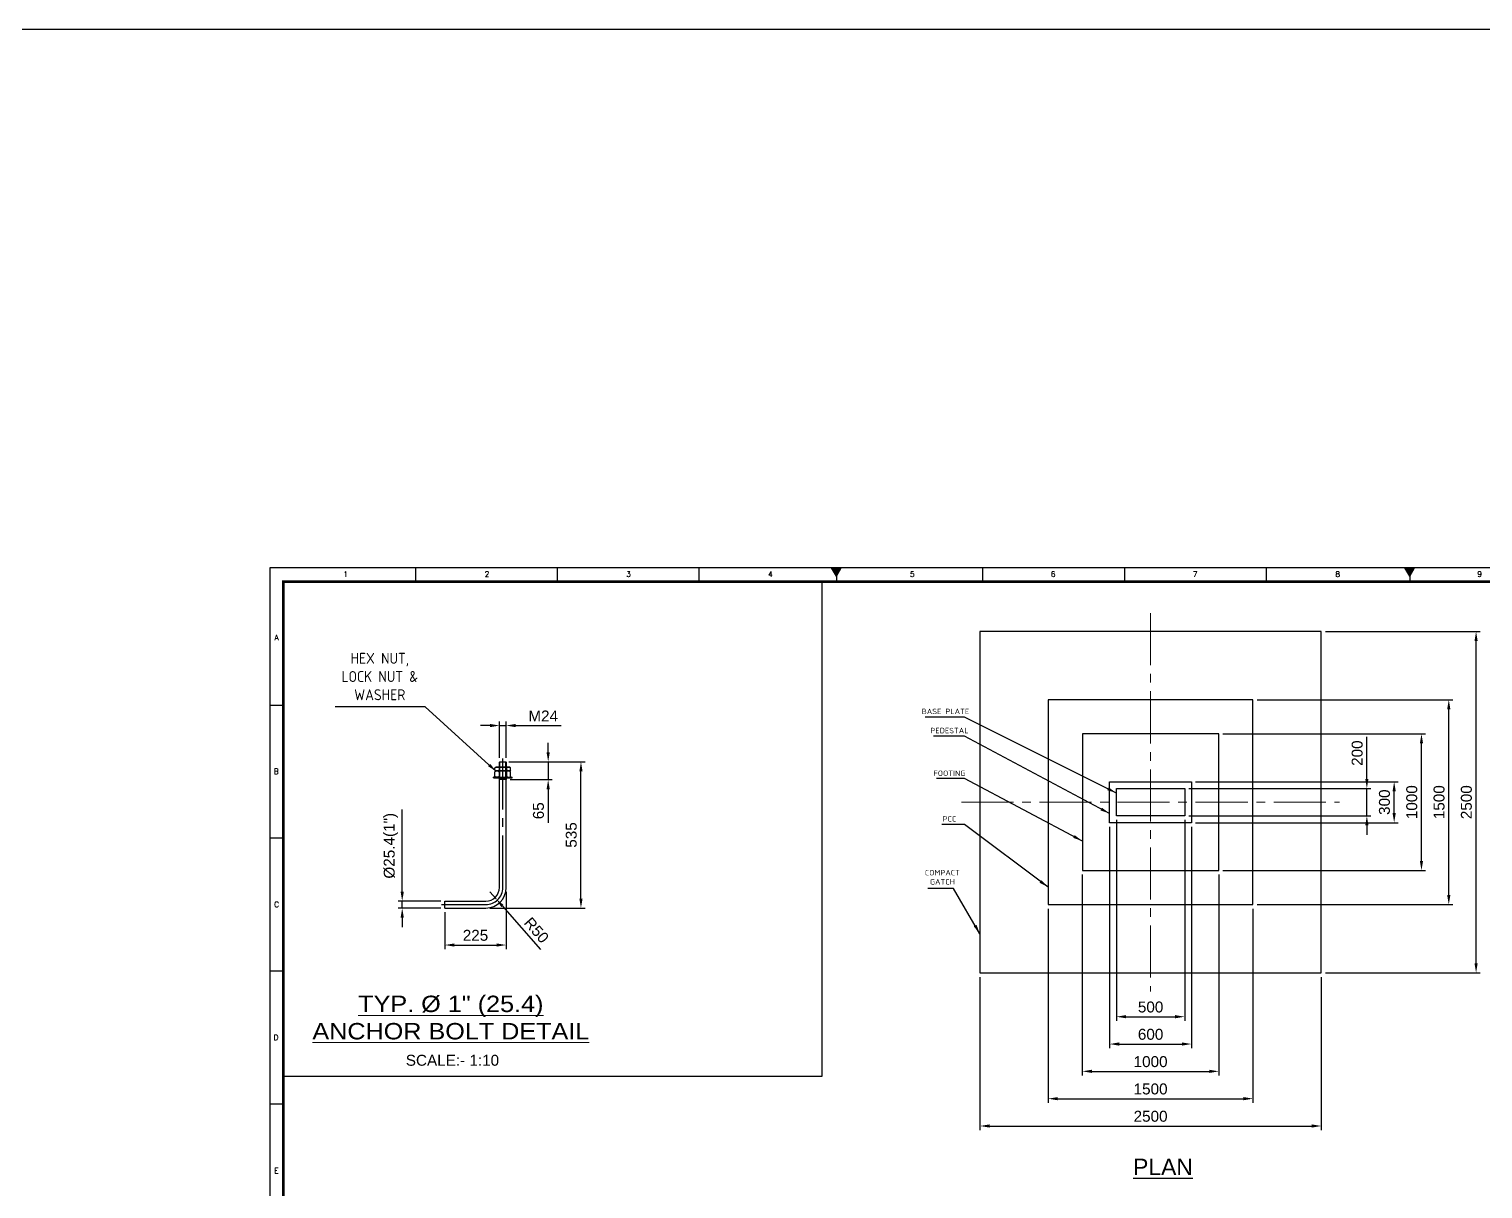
# Model space of a CAD drawing. Header units: millimetres. Extents: x -66 to 3621, y -1 to 3307.
# Drawn here: x 939 to 1472, y 2184 to 2609 of the extents above; entities that cross this region are included whole.
import ezdxf
from ezdxf.enums import TextEntityAlignment as Align

# ---------------------------------------------------------------- set-up
doc = ezdxf.new("R2010")
doc.units = ezdxf.units.MM
doc.linetypes.add('CENTER2', pattern=[28.575, 19.05, -3.175, 3.175, -3.175])
doc.layers.add('BORDER', color=6, linetype='Continuous')
doc.layers.add('TEXT', color=7, linetype='Continuous', lineweight=13)
doc.styles.add('ACISOTS', font='isocp.shx')
doc.styles.add('ROMANS', font='romans.shx', dxfattribs={"width": 0.8})
doc.styles.get("Standard").update_dxf_attribs({"font": 'arial.ttf'})
doc.styles.add('STYLE2', font='arial.ttf', dxfattribs={"width": 1.1})
doc.dimstyles.new('ISO-25', dxfattribs={"dimtxt": 4, "dimasz": 3.5, "dimexe": 1.5, "dimexo": 1.5, "dimgap": 1.5, "dimtad": 1, "dimtxsty": 'Standard', "dimcen": 0, "dimadec": 0, "dimazin": 0, "dimtfac": 1, "dimtmove": 0, "dimatfit": 3, "dimfxl": 1, "dimarcsym": 0})

# ---------------------------------------------------------------- blocks, each defined once
blk = doc.blocks.new('*D5925')
at = {"color": 0, "lineweight": -2}
for p, q in [((1335.11, 2316.99), (1335.11, 2235.97)), ((1365.11, 2316.99), (1365.11, 2235.97)), ((1338.61, 2237.47), (1361.61, 2237.47))]:
    blk.add_line(p, q, dxfattribs=at)
at = {"color": 0}
for points in [[(1338.61, 2238.06), (1338.61, 2236.89), (1335.11, 2237.47)], [(1361.61, 2236.89), (1361.61, 2238.06), (1365.11, 2237.47)]]:
    blk.add_solid(points, dxfattribs=at)
at = {"layer": 'Defpoints', "color": 0}
for p in [(1335.11, 2318.49), (1365.11, 2318.49), (1365.11, 2237.47)]:
    blk.add_point(p, dxfattribs=at)
at = {"color": 0, "insert": (1350.11, 2241.01), "char_height": 4, "attachment_point": 5}
blk.add_mtext('600', dxfattribs=at)
blk = doc.blocks.new('*D5926')
at = {"color": 0, "lineweight": -2}
for p, q in [((1376.61, 2350.99), (1450.82, 2350.99)), ((1449.32, 2304.49), (1449.32, 2347.49)), ((1376.61, 2300.99), (1450.82, 2300.99))]:
    blk.add_line(p, q, dxfattribs=at)
at = {"color": 0}
for points in [[(1449.9, 2347.49), (1448.74, 2347.49), (1449.32, 2350.99)], [(1448.74, 2304.49), (1449.9, 2304.49), (1449.32, 2300.99)]]:
    blk.add_solid(points, dxfattribs=at)
at = {"layer": 'Defpoints', "color": 0}
for p in [(1375.11, 2350.99), (1449.32, 2350.99), (1375.11, 2300.99)]:
    blk.add_point(p, dxfattribs=at)
at = {"color": 0, "insert": (1445.78, 2325.99), "char_height": 4, "attachment_point": 5, "rotation": 90}
blk.add_mtext('1000', dxfattribs=at)
blk = doc.blocks.new('*D5927')
at = {"color": 0, "lineweight": -2}
for p, q in [((1366.61, 2333.49), (1440.82, 2333.49)), ((1439.32, 2321.99), (1439.32, 2329.99)), ((1366.61, 2318.49), (1440.82, 2318.49))]:
    blk.add_line(p, q, dxfattribs=at)
at = {"color": 0}
for points in [[(1439.9, 2329.99), (1438.74, 2329.99), (1439.32, 2333.49)], [(1438.74, 2321.99), (1439.9, 2321.99), (1439.32, 2318.49)]]:
    blk.add_solid(points, dxfattribs=at)
at = {"layer": 'Defpoints', "color": 0}
for p in [(1365.11, 2333.49), (1439.32, 2333.49), (1365.11, 2318.49)]:
    blk.add_point(p, dxfattribs=at)
at = {"color": 0, "insert": (1435.78, 2325.99), "char_height": 4, "attachment_point": 5, "rotation": 90}
blk.add_mtext('300', dxfattribs=at)
blk = doc.blocks.new('*D5928')
at = {"color": 0, "lineweight": -2}
for p, q in [((1325.11, 2299.49), (1325.11, 2225.97)), ((1375.11, 2299.49), (1375.11, 2225.97)), ((1328.61, 2227.47), (1371.61, 2227.47))]:
    blk.add_line(p, q, dxfattribs=at)
at = {"color": 0}
for points in [[(1328.61, 2228.06), (1328.61, 2226.89), (1325.11, 2227.47)], [(1371.61, 2226.89), (1371.61, 2228.06), (1375.11, 2227.47)]]:
    blk.add_solid(points, dxfattribs=at)
at = {"layer": 'Defpoints', "color": 0}
for p in [(1325.11, 2300.99), (1375.11, 2300.99), (1375.11, 2227.47)]:
    blk.add_point(p, dxfattribs=at)
at = {"color": 0, "insert": (1350.11, 2231.01), "char_height": 4, "attachment_point": 5}
blk.add_mtext('1000', dxfattribs=at)
blk = doc.blocks.new('*D5934')
at = {"color": 0, "lineweight": -2}
for p, q in [((1312.61, 2286.99), (1312.61, 2215.97)), ((1387.61, 2286.99), (1387.61, 2215.97)), ((1316.11, 2217.47), (1384.11, 2217.47))]:
    blk.add_line(p, q, dxfattribs=at)
at = {"color": 0}
for points in [[(1316.11, 2218.06), (1316.11, 2216.89), (1312.61, 2217.47)], [(1384.11, 2216.89), (1384.11, 2218.06), (1387.61, 2217.47)]]:
    blk.add_solid(points, dxfattribs=at)
at = {"layer": 'Defpoints', "color": 0}
for p in [(1312.61, 2288.49), (1387.61, 2288.49), (1387.61, 2217.47)]:
    blk.add_point(p, dxfattribs=at)
at = {"color": 0, "insert": (1350.11, 2221.01), "char_height": 4, "attachment_point": 5}
blk.add_mtext('1500', dxfattribs=at)
blk = doc.blocks.new('*D5935')
at = {"color": 0, "lineweight": -2}
for p, q in [((1287.61, 2261.99), (1287.61, 2205.97)), ((1412.61, 2261.99), (1412.61, 2205.97)), ((1291.11, 2207.47), (1409.11, 2207.47))]:
    blk.add_line(p, q, dxfattribs=at)
at = {"color": 0}
for points in [[(1291.11, 2208.06), (1291.11, 2206.89), (1287.61, 2207.47)], [(1409.11, 2206.89), (1409.11, 2208.06), (1412.61, 2207.47)]]:
    blk.add_solid(points, dxfattribs=at)
at = {"layer": 'Defpoints', "color": 0}
for p in [(1287.61, 2263.49), (1412.61, 2263.49), (1412.61, 2207.47)]:
    blk.add_point(p, dxfattribs=at)
at = {"color": 0, "insert": (1350.11, 2211.01), "char_height": 4, "attachment_point": 5}
blk.add_mtext('2500', dxfattribs=at)
blk = doc.blocks.new('*D5936')
at = {"color": 0, "lineweight": -2}
for p, q in [((1389.11, 2363.49), (1460.82, 2363.49)), ((1459.32, 2291.99), (1459.32, 2359.99)), ((1389.11, 2288.49), (1460.82, 2288.49))]:
    blk.add_line(p, q, dxfattribs=at)
at = {"color": 0}
for points in [[(1459.9, 2359.99), (1458.74, 2359.99), (1459.32, 2363.49)], [(1458.74, 2291.99), (1459.9, 2291.99), (1459.32, 2288.49)]]:
    blk.add_solid(points, dxfattribs=at)
at = {"layer": 'Defpoints', "color": 0}
for p in [(1387.61, 2363.49), (1459.32, 2363.49), (1387.61, 2288.49)]:
    blk.add_point(p, dxfattribs=at)
at = {"color": 0, "insert": (1455.78, 2325.99), "char_height": 4, "attachment_point": 5, "rotation": 90}
blk.add_mtext('1500', dxfattribs=at)
blk = doc.blocks.new('*D5937')
at = {"color": 0, "lineweight": -2}
for p, q in [((1414.11, 2388.49), (1470.82, 2388.49)), ((1469.32, 2266.99), (1469.32, 2384.99)), ((1414.11, 2263.49), (1470.82, 2263.49))]:
    blk.add_line(p, q, dxfattribs=at)
at = {"color": 0}
for points in [[(1469.9, 2384.99), (1468.74, 2384.99), (1469.32, 2388.49)], [(1468.74, 2266.99), (1469.9, 2266.99), (1469.32, 2263.49)]]:
    blk.add_solid(points, dxfattribs=at)
at = {"layer": 'Defpoints', "color": 0}
for p in [(1412.61, 2388.49), (1469.32, 2388.49), (1412.61, 2263.49)]:
    blk.add_point(p, dxfattribs=at)
at = {"color": 0, "insert": (1465.78, 2325.99), "char_height": 4, "attachment_point": 5, "rotation": 90}
blk.add_mtext('2500', dxfattribs=at)
blk = doc.blocks.new('*D5945')
at = {"color": 0, "lineweight": -2}
for p, q in [((1114.11, 2293.24), (1114.11, 2272.21)), ((1091.61, 2285.79), (1091.61, 2272.21)), ((1095.11, 2273.71), (1110.61, 2273.71))]:
    blk.add_line(p, q, dxfattribs=at)
at = {"color": 0}
for points in [[(1095.11, 2274.29), (1095.11, 2273.13), (1091.61, 2273.71)], [(1110.61, 2273.13), (1110.61, 2274.29), (1114.11, 2273.71)]]:
    blk.add_solid(points, dxfattribs=at)
at = {"layer": 'Defpoints', "color": 0}
for p in [(1114.11, 2294.74), (1091.61, 2287.29), (1114.11, 2273.71)]:
    blk.add_point(p, dxfattribs=at)
at = {"color": 0, "insert": (1102.86, 2277.25), "char_height": 4, "attachment_point": 5}
blk.add_mtext('225', dxfattribs=at)
blk = doc.blocks.new('*D5946')
at = {"color": 0, "lineweight": -2}
for p, q in [((1129.48, 2344.24), (1129.48, 2347.74)), ((1115.03, 2340.74), (1130.98, 2340.74)), ((1129.48, 2340.74), (1129.48, 2334.24)), ((1115.61, 2334.24), (1130.98, 2334.24)), ((1129.48, 2330.74), (1129.48, 2318.46))]:
    blk.add_line(p, q, dxfattribs=at)
at = {"color": 0}
for points in [[(1128.89, 2344.24), (1130.06, 2344.24), (1129.48, 2340.74)], [(1130.06, 2330.74), (1128.89, 2330.74), (1129.48, 2334.24)]]:
    blk.add_solid(points, dxfattribs=at)
at = {"layer": 'Defpoints', "color": 0}
for p in [(1113.53, 2340.74), (1114.11, 2334.24), (1129.48, 2334.24)]:
    blk.add_point(p, dxfattribs=at)
at = {"color": 0, "insert": (1125.93, 2322.85), "char_height": 4, "attachment_point": 5, "rotation": 90}
blk.add_mtext('65', dxfattribs=at)
blk = doc.blocks.new('*D5947')
at = {"color": 0, "lineweight": -2}
for p, q in [((1076.01, 2293.24), (1076.01, 2323.35)), ((1090.11, 2289.74), (1074.51, 2289.74)), ((1076.01, 2287.24), (1076.01, 2289.74)), ((1090.11, 2287.24), (1074.51, 2287.24)), ((1076.01, 2283.74), (1076.01, 2280.24))]:
    blk.add_line(p, q, dxfattribs=at)
at = {"color": 0}
for points in [[(1075.43, 2293.24), (1076.6, 2293.24), (1076.01, 2289.74)], [(1076.6, 2283.74), (1075.43, 2283.74), (1076.01, 2287.24)]]:
    blk.add_solid(points, dxfattribs=at)
at = {"layer": 'Defpoints', "color": 0}
for p in [(1076.01, 2289.74), (1091.61, 2289.74), (1091.61, 2287.24)]:
    blk.add_point(p, dxfattribs=at)
at = {"color": 0, "insert": (1071.85, 2310.04), "char_height": 4, "attachment_point": 5, "rotation": 90}
blk.add_mtext('%%C25.4(1")', dxfattribs=at)
blk = doc.blocks.new('*D5948')
at = {"color": 0, "lineweight": -2}
for p, q in [((1108.16, 2354.04), (1104.66, 2354.04)), ((1111.66, 2342.17), (1111.66, 2355.54)), ((1111.66, 2354.04), (1114.06, 2354.04)), ((1114.06, 2342.17), (1114.06, 2355.54)), ((1117.56, 2354.04), (1134.24, 2354.04))]:
    blk.add_line(p, q, dxfattribs=at)
at = {"color": 0}
for points in [[(1108.16, 2353.46), (1108.16, 2354.63), (1111.66, 2354.04)], [(1117.56, 2354.63), (1117.56, 2353.46), (1114.06, 2354.04)]]:
    blk.add_solid(points, dxfattribs=at)
at = {"layer": 'Defpoints', "color": 0}
for p in [(1114.06, 2354.04), (1111.66, 2340.67), (1114.06, 2340.67)]:
    blk.add_point(p, dxfattribs=at)
at = {"color": 0, "insert": (1127.65, 2357.55), "char_height": 4, "attachment_point": 5}
blk.add_mtext('M24', dxfattribs=at)
blk = doc.blocks.new('*D5949')
at = {"color": 0, "lineweight": -2}
for p, q in [((1108.11, 2293.24), (1110.41, 2290.61)), ((1112.72, 2287.98), (1126.67, 2272.09))]:
    blk.add_line(p, q, dxfattribs=at)
at = {"color": 0}
blk.add_solid([(1113.16, 2288.37), (1112.29, 2287.6), (1110.41, 2290.61)], dxfattribs=at)
at = {"layer": 'Defpoints', "color": 0}
for p in [(1108.11, 2293.24), (1110.41, 2290.61)]:
    blk.add_point(p, dxfattribs=at)
at = {"color": 0, "insert": (1125.19, 2279.14), "char_height": 4, "attachment_point": 5, "rotation": 311.2771}
blk.add_mtext('R50', dxfattribs=at)
blk = doc.blocks.new('A1B')
at = {"layer": 'BORDER', "color": 1}
for p, q in [((56.44, 585), (56.44, 590)), ((56.44, 585), (56.44, 590)), ((108.38, 585), (108.38, 590)), ((108.38, 585), (108.38, 590)), ((160.31, 585), (160.31, 590)), ((160.31, 585), (160.31, 590)), ((264.19, 585), (264.19, 590)), ((316.12, 585), (316.12, 590)), ((368.06, 585), (368.06, 590)), ((3, 539.83), (8, 539.83)), ((3, 491.17), (8, 491.17)), ((3, 442.5), (8, 442.5)), ((3, 393.84), (8, 393.84))]:
    blk.add_line(p, q, dxfattribs=at)
at = {"layer": 'BORDER'}
for p, q in [((210.5, 587), (208.77, 590)), ((210.5, 590), (210.5, 585)), ((210.5, 587), (212.23, 590)), ((210.5, 588), (210.5, 585)), ((210.5, 588), (210.5, 585)), ((420.5, 587), (418.77, 590)), ((420.5, 590), (420.5, 585)), ((420.5, 587), (422.23, 590)), ((420.5, 588), (420.5, 585))]:
    blk.add_line(p, q, dxfattribs=at)
blk.add_lwpolyline([(837, 3), (837, 590), (3, 590), (3, 3)], close=True, dxfattribs=at)
at = {"layer": 'BORDER', "const_width": 1}
blk.add_lwpolyline([(8, 8), (832, 8), (832, 585), (8, 585)], close=True, dxfattribs=at)
at = {"layer": 'BORDER'}
for points in [[(212.23, 590), (208.77, 590), (210.5, 587)], [(422.23, 590), (418.77, 590), (420.5, 587)]]:
    blk.add_solid(points, dxfattribs=at)
at = {"layer": 'BORDER', "color": 1, "style": 'ROMANS'}
for s, p in [('1', (30.81, 586.75)), ('2', (82.56, 586.75)), ('3', (134.41, 586.75)), ('4', (186.37, 586.75)), ('5', (238.32, 586.75)), ('6', (289.89, 586.75)), ('7', (341.88, 586.75)), ('8', (394.13, 586.75)), ('9', (446.1, 586.75)), ('A', (5.48, 563.52)), ('B', (5.35, 514.55)), ('C', (5.49, 465.84)), ('D', (5.25, 417.17)), ('E', (5.39, 368.4))]:
    blk.add_text(s, height=2, dxfattribs=at).set_placement(p, align=Align.CENTER)
blk = doc.blocks.new('*D5988')
at = {"color": 0, "lineweight": -2}
for p, q in [((1337.61, 2319.49), (1337.61, 2245.97)), ((1362.61, 2319.49), (1362.61, 2245.97)), ((1341.11, 2247.47), (1359.11, 2247.47))]:
    blk.add_line(p, q, dxfattribs=at)
at = {"color": 0}
for points in [[(1341.11, 2248.06), (1341.11, 2246.89), (1337.61, 2247.47)], [(1359.11, 2246.89), (1359.11, 2248.06), (1362.61, 2247.47)]]:
    blk.add_solid(points, dxfattribs=at)
at = {"layer": 'Defpoints', "color": 0}
for p in [(1337.61, 2320.99), (1362.61, 2320.99), (1362.61, 2247.47)]:
    blk.add_point(p, dxfattribs=at)
at = {"color": 0, "insert": (1350.11, 2251.01), "char_height": 4, "attachment_point": 5}
blk.add_mtext('500', dxfattribs=at)
blk = doc.blocks.new('*D5989')
at = {"color": 0, "lineweight": -2}
for p, q in [((1429.32, 2334.49), (1429.32, 2349.88)), ((1364.11, 2330.99), (1430.82, 2330.99)), ((1429.32, 2320.99), (1429.32, 2330.99)), ((1364.11, 2320.99), (1430.82, 2320.99)), ((1429.32, 2317.49), (1429.32, 2313.99))]:
    blk.add_line(p, q, dxfattribs=at)
at = {"color": 0}
for points in [[(1428.74, 2334.49), (1429.9, 2334.49), (1429.32, 2330.99)], [(1429.9, 2317.49), (1428.74, 2317.49), (1429.32, 2320.99)]]:
    blk.add_solid(points, dxfattribs=at)
at = {"layer": 'Defpoints', "color": 0}
for p in [(1362.61, 2330.99), (1429.32, 2330.99), (1362.61, 2320.99)]:
    blk.add_point(p, dxfattribs=at)
at = {"color": 0, "insert": (1425.78, 2343.94), "char_height": 4, "attachment_point": 5, "rotation": 90}
blk.add_mtext('200', dxfattribs=at)
blk = doc.blocks.new('*D6010')
at = {"color": 0, "lineweight": -2}
for p, q in [((1115.47, 2340.74), (1142.98, 2340.74)), ((1141.48, 2290.74), (1141.48, 2337.24)), ((1108.11, 2287.24), (1142.98, 2287.24))]:
    blk.add_line(p, q, dxfattribs=at)
at = {"color": 0}
for points in [[(1142.07, 2337.24), (1140.9, 2337.24), (1141.48, 2340.74)], [(1140.9, 2290.74), (1142.07, 2290.74), (1141.48, 2287.24)]]:
    blk.add_solid(points, dxfattribs=at)
at = {"layer": 'Defpoints', "color": 0}
for p in [(1113.97, 2340.74), (1141.48, 2340.74), (1106.61, 2287.24)]:
    blk.add_point(p, dxfattribs=at)
at = {"color": 0, "insert": (1137.94, 2313.99), "char_height": 4, "attachment_point": 5, "rotation": 90}
blk.add_mtext('535', dxfattribs=at)

msp = doc.modelspace()

# ---------------------------------------------------------------- linework, layer by layer
at = {"color": 3, "linetype": 'CENTER2', "lineweight": 0}
for p, q in [((1350.11043, 2395.15911), (1350.11043, 2256.71793)), ((1280.88986, 2325.99068), (1419.331, 2325.99068))]:
    msp.add_line(p, q, dxfattribs=at)
for p, q in [((1109.99258, 2338.53331), (1110.28679, 2338.86712)), ((1109.99258, 2337.80917), (1109.99258, 2338.53331)), ((1109.99258, 2337.80917), (1110.28679, 2337.47536)), ((1115.42505, 2338.86712), (1110.28679, 2338.86712)), ((1110.28679, 2338.86712), (1111.26523, 2338.86712)), ((1111.26523, 2338.86712), (1110.28679, 2338.86712)), ((1111.48514, 2338.53331), (1111.26523, 2338.86712)), ((1111.48514, 2337.80917), (1111.26523, 2337.47536)), ((1111.48514, 2338.53331), (1111.60162, 2338.86712)), ((1111.48514, 2338.53331), (1111.48514, 2337.80917)), ((1111.48514, 2337.80917), (1111.60162, 2337.47536)), ((1111.60162, 2338.86712), (1114.11022, 2338.86712)), ((1111.73909, 2340.74087), (1111.65592, 2340.66556)), ((1111.65592, 2334.24087), (1111.65592, 2340.66556)), ((1114.05592, 2340.66556), (1111.65592, 2340.66556)), ((1111.73909, 2334.24087), (1111.73909, 2340.74087)), ((1111.73909, 2340.74087), (1113.97275, 2340.74087)), ((1111.73909, 2340.74087), (1113.97275, 2340.74087)), ((1113.97275, 2334.24087), (1113.97275, 2340.74087)), ((1113.97275, 2340.74087), (1114.05592, 2340.66556)), ((1114.05592, 2340.66556), (1114.05592, 2334.24087)), ((1114.2267, 2338.53331), (1114.11022, 2338.86712)), ((1114.2267, 2337.80917), (1114.11022, 2337.47536)), ((1114.2267, 2338.53331), (1114.44662, 2338.86712)), ((1114.2267, 2338.53331), (1114.2267, 2337.80917)), ((1114.2267, 2337.80917), (1114.44662, 2337.47536)), ((1114.44662, 2338.86712), (1115.42505, 2338.86712)), ((1115.71926, 2338.53331), (1115.42505, 2338.86712)), ((1115.71926, 2337.80917), (1115.42505, 2337.47536)), ((1115.71926, 2337.80917), (1115.71926, 2338.53331)), ((1109.38871, 2334.86157), (1109.38871, 2335.19649)), ((1109.38871, 2335.19649), (1116.32313, 2335.19649)), ((1111.26523, 2335.19649), (1109.38871, 2335.19649)), ((1109.38871, 2335.19649), (1111.26523, 2335.19649)), ((1109.38871, 2334.86157), (1116.32313, 2334.86157)), ((1109.99258, 2337.14155), (1110.28679, 2337.47536)), ((1109.99258, 2335.5303), (1109.99258, 2337.14155)), ((1109.99258, 2335.5303), (1110.28679, 2335.19649)), ((1115.42505, 2337.47536), (1110.28679, 2337.47536)), ((1111.26523, 2337.47536), (1110.28679, 2337.47536)), ((1110.28679, 2337.47536), (1111.26523, 2337.47536)), ((1111.48514, 2337.14155), (1111.26523, 2337.47536)), ((1111.48514, 2335.5303), (1111.26523, 2335.19649)), ((1111.48514, 2337.14155), (1111.60162, 2337.47536)), ((1111.48514, 2337.14155), (1111.48514, 2335.5303)), ((1111.48514, 2335.5303), (1111.60162, 2335.19649)), ((1111.60162, 2337.47536), (1114.11022, 2337.47536)), ((1111.60162, 2337.47536), (1114.11022, 2337.47536)), ((1111.60162, 2335.19649), (1114.11022, 2335.19649)), ((1114.10592, 2334.24087), (1111.60592, 2334.24087)), ((1114.2267, 2337.14155), (1114.11022, 2337.47536)), ((1114.2267, 2335.5303), (1114.11022, 2335.19649)), ((1114.2267, 2337.14155), (1114.44662, 2337.47536)), ((1114.2267, 2337.14155), (1114.2267, 2335.5303)), ((1114.2267, 2335.5303), (1114.44662, 2335.19649)), ((1114.44662, 2337.47536), (1115.42505, 2337.47536)), ((1114.44662, 2337.47536), (1115.42505, 2337.47536)), ((1114.44662, 2335.19649), (1115.42505, 2335.19649)), ((1115.71926, 2337.14155), (1115.42505, 2337.47536)), ((1115.71926, 2335.5303), (1115.42505, 2335.19649)), ((1115.71926, 2335.5303), (1115.71926, 2337.14155)), ((1116.32313, 2334.86157), (1116.32313, 2335.19649)), ((1091.60592, 2287.24087), (1091.60592, 2289.74087))]:
    msp.add_line(p, q)
for points in [[(-66.42426, 2608.97002), (1917.17851, 2608.97002), (1917.17851, 1737.38699), (-66.42426, 1737.38699)], [(1032.514, 2406.72715), (1229.74281, 2406.72715), (1229.74281, 2225.54121), (1032.514, 2225.54121)]]:
    msp.add_lwpolyline(points, close=True)
at = {"color": 4}
msp.add_lwpolyline([(1287.61043, 2263.49068), (1412.61043, 2263.49068), (1412.61043, 2388.49068), (1287.61043, 2388.49068)], close=True, dxfattribs=at)
at = {"color": 3}
msp.add_lwpolyline([(1312.61043, 2288.49068), (1387.61043, 2288.49068), (1387.61043, 2363.49068), (1312.61043, 2363.49068)], close=True, dxfattribs=at)
at = {"color": 2}
msp.add_lwpolyline([(1325.11043, 2300.99068), (1375.11043, 2300.99068), (1375.11043, 2350.99068), (1325.11043, 2350.99068)], close=True, dxfattribs=at)
at = {"color": 3, "linetype": 'CENTER2'}
msp.add_lwpolyline([(1090.44779, 2288.49087), (1106.60592, 2288.49087, 0.414213562), (1112.85592, 2294.74087), (1112.85592, 2341.94059)], format="xyb", dxfattribs=at)
for points in [[(1091.60592, 2289.74087), (1106.60592, 2289.74087, 0.414213562), (1111.60592, 2294.74087), (1111.60592, 2334.24087)], [(1091.60592, 2287.24087), (1106.60592, 2287.24087, 0.414213562), (1114.10592, 2294.74087), (1114.10592, 2334.24087)]]:
    msp.add_lwpolyline(points, format="xyb")
at = {"color": 1}
msp.add_lwpolyline([(1335.11043, 2333.49068), (1365.11043, 2333.49068), (1365.11043, 2318.49068), (1335.11043, 2318.49068)], close=True, dxfattribs=at)
at = {"color": 5}
msp.add_lwpolyline([(1337.61043, 2330.99068), (1362.61043, 2330.99068), (1362.61043, 2320.99068), (1337.61043, 2320.99068)], close=True, dxfattribs=at)
at = {"color": 3, "linetype": 'CENTER2'}
msp.add_lwpolyline([(1091.60592, 2287.29059), (1091.60592, 2287.29087)], dxfattribs=at)

# ---------------------------------------------------------------- block references
msp.add_blockref('A1B', (1024.514, 1821.72715))

# ---------------------------------------------------------------- texts
at = {"color": 130}
msp.add_text('%%UPLAN', height=6, dxfattribs=at).set_placement((1343.71279, 2192.51993), align=Align.MIDDLE_LEFT)
at = {"attachment_point": 5, "style": 'ACISOTS'}
for s, insert, char_height in [('HEX NUT,\\PLOCK NUT &\\PWASHER', (1067.79878, 2371.98471), 4), ('BASE PLATE', (1274.96361, 2359.2135), 2), ('PEDESTAL', (1276.43742, 2352.21437), 2), ('FOOTING', (1276.43742, 2336.58288), 2), ('PCC', (1276.43742, 2319.88749), 2), ('COMPACT\\PGATCH', (1273.85892, 2298.52071), 2)]:
    msp.add_mtext(s, dxfattribs=dict(at, insert=insert, char_height=char_height))
at = {"insert": (1094.41226, 2231.49872), "char_height": 4, "attachment_point": 5}
msp.add_mtext('SCALE:- 1:10', dxfattribs=at)
at = {"layer": 'TEXT', "insert": (990.08462, 2255.177), "char_height": 6, "width": 207.4855458, "attachment_point": 1, "style": 'STYLE2'}
msp.add_mtext('\\pxqc;{\\LTYP. %%C 1" (25.4)\\PANCHOR BOLT DETAIL}', dxfattribs=at)

# ---------------------------------------------------------------- dimensions: what is measured, and where the dimension line sits
dim = msp.add_linear_dim(base=(1469.31877, 2388.49068), p1=(1412.61043, 2263.49068), p2=(1412.61043, 2388.49068), angle=90, text='2500', dimstyle='ISO-25', override={"dimtxt": 4, "dimdec": 0, "dimlfac": 20})
dim.commit()
dim.dimension.update_dxf_attribs({"geometry": '*D5937', "text_midpoint": (1469.31877, 2325.99068), "dimtype": 160})
dim = msp.add_linear_dim(base=(1114.05592, 2354.04301), p1=(1111.65592, 2340.66556), p2=(1114.05592, 2340.66556), text='M24', dimstyle='ISO-25', override={"dimtxt": 4, "dimdec": 0, "dimlfac": 10})
dim.commit()
dim.dimension.update_dxf_attribs({"geometry": '*D5948', "text_midpoint": (1127.64869, 2357.5512)})
for base, p1, p2, picture, middle in [((1459.31877, 2363.49068), (1387.61043, 2288.49068), (1387.61043, 2363.49068), '*D5936', (1459.31877, 2325.99068)), ((1449.31877, 2350.99068), (1375.11043, 2300.99068), (1375.11043, 2350.99068), '*D5926', (1449.31877, 2325.99068)), ((1439.31877, 2333.49068), (1365.11043, 2318.49068), (1365.11043, 2333.49068), '*D5927', (1439.31877, 2325.99068))]:
    dim = msp.add_linear_dim(base=base, p1=p1, p2=p2, angle=90, dimstyle='ISO-25', override={"dimtxt": 4, "dimdec": 0, "dimlfac": 20})
    dim.commit()
    dim.dimension.update_dxf_attribs({"geometry": picture, "text_midpoint": middle, "dimtype": 160})
for base, p1, p2, override, picture, middle in [((1429.31877, 2330.99068), (1362.61043, 2320.99068), (1362.61043, 2330.99068), {"dimtxt": 4, "dimdec": 0, "dimlfac": 20}, '*D5989', (1425.77647, 2343.9368)), ((1141.48396, 2340.74087), (1106.60592, 2287.24087), (1113.97275, 2340.74087), {"dimtxt": 4, "dimdec": 0, "dimlfac": 10}, '*D6010', (1137.9403, 2313.99087))]:
    dim = msp.add_linear_dim(base=base, p1=p1, p2=p2, angle=90, dimstyle='ISO-25', override=override)
    dim.commit()
    dim.dimension.update_dxf_attribs({"geometry": picture, "text_midpoint": middle})
for base, p1, p2, text, picture, middle in [((1129.47725, 2334.24087), (1113.52901, 2340.73833), (1114.10592, 2334.24087), '65', '*D5946', (1125.93496, 2322.85001)), ((1076.01415, 2289.74087), (1091.60592, 2287.24087), (1091.60592, 2289.74087), '%%C25.4(1")', '*D5947', (1071.85248, 2310.04442))]:
    dim = msp.add_linear_dim(base=base, p1=p1, p2=p2, angle=90, text=text, dimstyle='ISO-25', override={"dimtxt": 4, "dimdec": 0, "dimlfac": 10})
    dim.commit()
    dim.dimension.update_dxf_attribs({"geometry": picture, "text_midpoint": middle})
for base, p1, p2, override, picture, middle in [((1365.11043, 2237.47243), (1335.11043, 2318.49068), (1365.11043, 2318.49068), {"dimtxt": 4, "dimdec": 0, "dimlfac": 20, "dimtxsty": 'Standard'}, '*D5925', (1350.11043, 2237.47243)), ((1375.11043, 2227.47243), (1325.11043, 2300.99068), (1375.11043, 2300.99068), {"dimtxt": 4, "dimdec": 0, "dimlfac": 20}, '*D5928', (1350.11043, 2227.47243)), ((1114.10592, 2273.70872), (1091.60592, 2287.29059), (1114.10592, 2294.74087), {"dimtxt": 4, "dimdec": 0, "dimlfac": 10}, '*D5945', (1102.85592, 2273.70872)), ((1387.61043, 2217.47243), (1312.61043, 2288.49068), (1387.61043, 2288.49068), {"dimtxt": 4, "dimdec": 0, "dimlfac": 20}, '*D5934', (1350.11043, 2217.47243)), ((1412.61043, 2207.47243), (1287.61043, 2263.49068), (1412.61043, 2263.49068), {"dimtxt": 4, "dimdec": 0, "dimlfac": 20}, '*D5935', (1350.11043, 2207.47243))]:
    dim = msp.add_linear_dim(base=base, p1=p1, p2=p2, dimstyle='ISO-25', override=override)
    dim.commit()
    dim.dimension.update_dxf_attribs({"geometry": picture, "text_midpoint": middle, "dimtype": 160})
dim = msp.add_linear_dim(base=(1362.61043, 2247.47243), p1=(1337.61043, 2320.99068), p2=(1362.61043, 2320.99068), dimstyle='ISO-25', override={"dimtxt": 4, "dimdec": 0, "dimlfac": 20})
dim.commit()
dim.dimension.update_dxf_attribs({"geometry": '*D5988', "text_midpoint": (1350.11043, 2251.01472)})
dim = msp.add_radius_dim(center=(1108.10592, 2293.24087), mpoint=(1110.41487, 2290.61052), text='R50', dimstyle='ISO-25', override={"dimtxt": 4, "dimdec": 0, "dimlfac": 10})
dim.commit()
dim.dimension.update_dxf_attribs({"geometry": '*D5949', "text_midpoint": (1122.53227, 2276.80644), "dimtype": 164})

# ---------------------------------------------------------------- leaders
for points in [[(1110.43591, 2337.25145), (1084.42369, 2360.9542), (1051.46525, 2360.9542)], [(1337.61043, 2329.34633), (1281.96177, 2357.16668), (1267.49431, 2357.16668)], [(1335.11043, 2321.83519), (1281.96177, 2350.16755), (1270.59479, 2350.16755)], [(1325.11043, 2311.7816), (1281.96177, 2334.70703), (1271.72011, 2334.70703)], [(1312.61043, 2294.87704), (1281.96177, 2317.80247), (1273.64954, 2317.80247)], [(1287.61043, 2277.81741), (1277.91068, 2294.34705), (1268.54129, 2294.34705)]]:
    msp.add_leader(points, dimstyle='ISO-25', override={"dimtad": 0})

doc.saveas('drawing.dxf')
